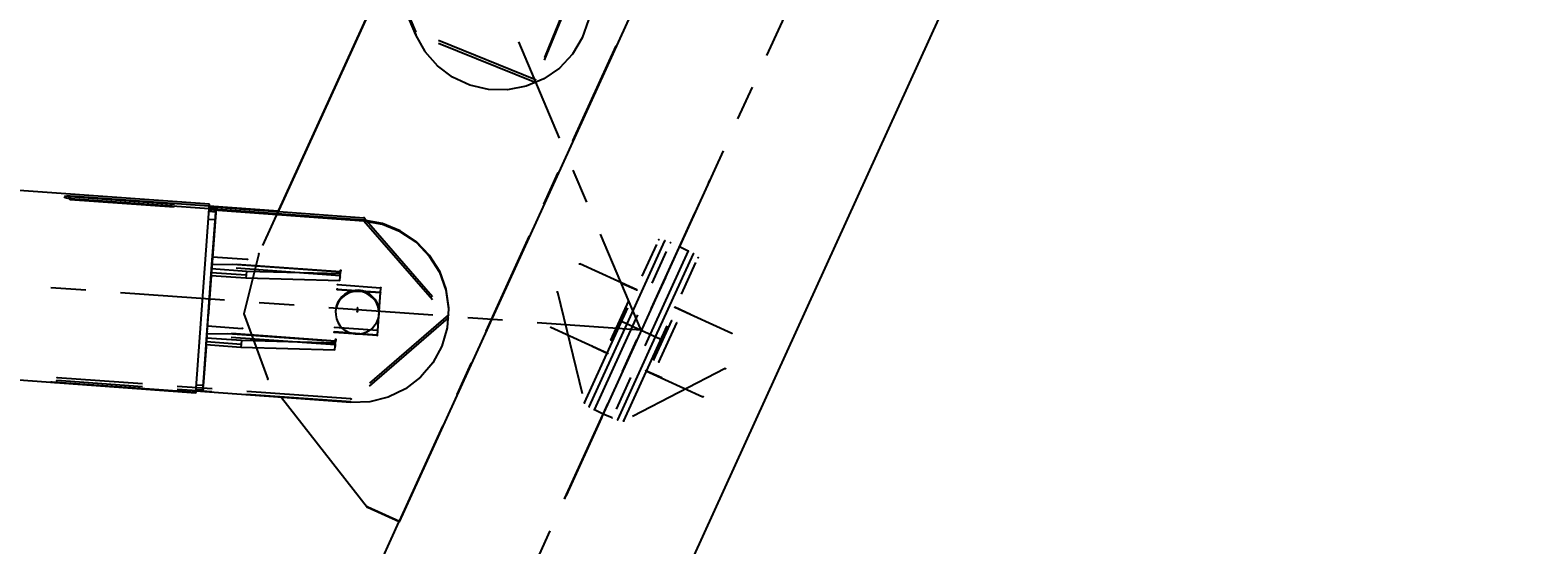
# Model space of a CAD drawing. Header units: millimetres. Extents: x 2368 to 8313, y 7493 to 11698.
# Drawn here: x 5773.03 to 5815.91, y 11250.84 to 11265.61 of the extents above; entities that cross this region are included whole.
import ezdxf

# ---------------------------------------------------------------- set-up
doc = ezdxf.new("R2010")
doc.units = ezdxf.units.MM
doc.linetypes.add('XKITLINE00', pattern=[0])
doc.linetypes.add('XKITLINE03', pattern=[6, 3, -1, 1, -1])
doc.styles.add('ROMANS', font='romans.shx')
doc.dimstyles.new('MD300', dxfattribs={"dimtxt": 2.5, "dimasz": 2.5, "dimexe": 1, "dimexo": 1, "dimgap": 0.5, "dimtad": 1, "dimdec": 1, "dimlfac": 50, "dimrnd": 0.5, "dimdsep": 46, "dimtxsty": 'ROMANS', "dimcen": 1, "dimclrd": 146, "dimclre": 146, "dimclrt": 30, "dimadec": 1, "dimazin": 2, "dimtfac": 1, "dimtdec": 1, "dimtmove": 0, "dimatfit": 1, "dimfxl": 1, "dimtolj": 1, "dimtzin": 0, "dimlwd": -1, "dimlwe": -1, "dimarcsym": 0})

# ---------------------------------------------------------------- blocks, each defined once
blk = doc.blocks.new('*D37')
at = {"color": 146, "transparency": 16777216}
for p, q in [((6544.584, 11276.27), (6544.584, 10979.265)), ((5216.588, 11053.98), (5216.588, 10979.265)), ((5219.088, 10980.265), (6542.084, 10980.265))]:
    blk.add_line(p, q, dxfattribs=at)
for points in [[(5219.088, 10980.681), (5219.088, 10979.848), (5216.588, 10980.265)], [(6542.084, 10980.681), (6542.084, 10979.848), (6544.584, 10980.265)]]:
    blk.add_solid(points, dxfattribs=at)
at = {"layer": 'Defpoints', "color": 0, "transparency": 16777216}
for p in [(6544.584, 11277.27), (5216.588, 11054.98), (6544.584, 10980.265)]:
    blk.add_point(p, dxfattribs=at)
at = {"color": 30, "transparency": 16777216, "insert": (5880.586, 10982.015), "char_height": 2.5, "attachment_point": 5, "style": 'ROMANS'}
blk.add_mtext('\\A1;66400', dxfattribs=at)
blk = doc.blocks.new('*D38')
at = {"color": 146, "transparency": 16777216}
for p, q in [((3888.584, 11276.27), (3888.584, 10968.162)), ((6544.588, 11276.271), (6544.588, 10968.162)), ((6542.088, 10969.162), (3891.084, 10969.162))]:
    blk.add_line(p, q, dxfattribs=at)
for points in [[(3891.084, 10969.579), (3891.084, 10968.745), (3888.584, 10969.162)], [(6542.088, 10969.579), (6542.088, 10968.745), (6544.588, 10969.162)]]:
    blk.add_solid(points, dxfattribs=at)
at = {"layer": 'Defpoints', "color": 0, "transparency": 16777216}
for p in [(3888.584, 11277.27), (6544.588, 11277.271), (3888.584, 10969.162)]:
    blk.add_point(p, dxfattribs=at)
at = {"color": 30, "transparency": 16777216, "insert": (5216.586, 10970.912), "char_height": 2.5, "attachment_point": 5, "style": 'ROMANS'}
blk.add_mtext('\\A1;132800', dxfattribs=at)

msp = doc.modelspace()

# ---------------------------------------------------------------- linework, layer by layer
at = {"color": 8, "linetype": 'XKITLINE03'}
for p, q in [((5790.5882, 11256.9779), (5708.5882, 11449.801)), ((5790.5882, 11256.9779), (5708.5882, 11449.801)), ((5872.5882, 11436.8368), (5708.5882, 11077.119)), ((5872.5882, 11436.8368), (5708.5882, 11077.119)), ((5784.1078, 11265.4786), (5780.8085, 11273.2369)), ((5784.1079, 11265.4786), (5780.8086, 11273.2369)), ((5784.1139, 11265.5625), (5780.8146, 11273.3208)), ((5784.1139, 11265.5625), (5780.8146, 11273.3208)), ((5783.6395, 11251.4977), (5791.9039, 11269.6257)), ((5783.6395, 11251.4977), (5791.904, 11269.6257)), ((5790.5882, 11256.9779), (5626.5882, 11268.8221)), ((5790.5882, 11256.9779), (5626.5882, 11268.8221)), ((5783.4431, 11267.6012), (5779.6025, 11259.1768)), ((5783.4432, 11267.6012), (5779.6026, 11259.1768)), ((5788.9328, 11267.5103), (5787.5421, 11264.0918)), ((5788.9328, 11267.5103), (5787.5421, 11264.0918)), ((5788.9388, 11267.5942), (5787.5481, 11264.1757)), ((5788.9389, 11267.5942), (5787.5482, 11264.1757)), ((5787.5421, 11264.0918), (5784.1078, 11265.4786)), ((5787.5421, 11264.0918), (5784.1079, 11265.4786)), ((5787.5481, 11264.1757), (5784.1139, 11265.5625)), ((5787.5482, 11264.1757), (5784.1139, 11265.5625)), ((5788.3897, 11252.1557), (5792.5189, 11261.2129)), ((5788.3897, 11252.1557), (5792.519, 11261.2129)), ((5792.5555, 11261.2931), (5791.8427, 11259.7295)), ((5792.5556, 11261.2931), (5791.8427, 11259.7295)), ((5792.5189, 11261.2129), (5792.5555, 11261.2931)), ((5792.519, 11261.2129), (5792.5556, 11261.2931)), ((5774.181, 11260.736), (5782.619, 11260.1266)), ((5774.181, 11260.736), (5782.6191, 11260.1266)), ((5774.1871, 11260.8199), (5782.6251, 11260.2105)), ((5774.1871, 11260.8199), (5782.6251, 11260.2105)), ((5778.3761, 11260.5165), (5777.9981, 11255.2831)), ((5778.3761, 11260.5165), (5777.9982, 11255.2831)), ((5778.3741, 11260.4897), (5778.0046, 11255.3732)), ((5778.3742, 11260.4897), (5778.0047, 11255.3732)), ((5778.2031, 11258.1207), (5778.3741, 11260.4897)), ((5778.2031, 11258.1207), (5778.3742, 11260.4897)), ((5778.3723, 11260.4643), (5778.3753, 11260.5052)), ((5778.3724, 11260.4643), (5778.3753, 11260.5052)), ((5778.3753, 11260.5052), (5778.3761, 11260.5165)), ((5778.3753, 11260.5052), (5778.3761, 11260.5165)), ((5777.9944, 11255.2309), (5778.3723, 11260.4643)), ((5777.9944, 11255.2309), (5778.3724, 11260.4643)), ((5778.3658, 11260.3741), (5777.9963, 11255.2576)), ((5778.3659, 11260.3741), (5777.9963, 11255.2576)), ((5778.1674, 11257.6266), (5778.3658, 11260.3741)), ((5778.1674, 11257.6266), (5778.3659, 11260.3741)), ((5782.619, 11260.1266), (5785.0443, 11257.3361)), ((5782.6191, 11260.1266), (5785.0444, 11257.3361)), ((5782.6251, 11260.2105), (5785.0504, 11257.42)), ((5782.6251, 11260.2105), (5785.0504, 11257.42)), ((5791.8427, 11259.7295), (5790.7074, 11257.2395)), ((5791.8427, 11259.7295), (5790.7075, 11257.2395)), ((5788.9553, 11254.891), (5791.0927, 11259.5792)), ((5788.9554, 11254.891), (5791.0928, 11259.5792)), ((5789.2403, 11254.6965), (5791.4265, 11259.4917)), ((5789.2403, 11254.6965), (5791.4265, 11259.4917)), ((5791.9361, 11259.2594), (5789.7498, 11254.4642)), ((5791.9361, 11259.2594), (5789.7499, 11254.4642)), ((5790.1787, 11257.1646), (5791.2656, 11259.5485)), ((5790.1788, 11257.1646), (5791.2656, 11259.5485)), ((5791.2656, 11259.5485), (5791.2656, 11259.5485)), ((5791.2656, 11259.5485), (5791.2656, 11259.5485)), ((5791.6875, 11259.3892), (5791.9361, 11259.2594)), ((5791.6875, 11259.3892), (5791.9361, 11259.2594)), ((5778.2529, 11258.8108), (5778.2408, 11258.643)), ((5778.2529, 11258.8108), (5778.2408, 11258.643)), ((5781.9433, 11258.5443), (5778.2529, 11258.8108)), ((5781.9433, 11258.5443), (5778.2529, 11258.8108)), ((5778.261, 11258.9226), (5778.2731, 11259.0904)), ((5778.261, 11258.9226), (5778.2731, 11259.0904)), ((5781.9514, 11258.6561), (5778.261, 11258.9226)), ((5781.9514, 11258.6561), (5778.261, 11258.9226)), ((5778.2731, 11259.0904), (5779.2705, 11259.0184)), ((5778.2731, 11259.0904), (5779.2705, 11259.0184)), ((5779.6025, 11259.1768), (5779.1763, 11257.452)), ((5779.6026, 11259.1768), (5779.1764, 11257.452)), ((5790.4571, 11258.1367), (5788.8192, 11258.8834)), ((5788.8192, 11258.8834), (5788.8192, 11258.8834)), ((5790.4571, 11258.1367), (5788.8192, 11258.8834)), ((5788.8192, 11258.8834), (5788.8192, 11258.8834)), ((5790.0836, 11254.3767), (5792.221, 11259.0648)), ((5790.0837, 11254.3767), (5792.221, 11259.0648)), ((5790.9976, 11256.7913), (5792.0845, 11259.1752)), ((5790.9977, 11256.7913), (5792.0845, 11259.1752)), ((5792.0845, 11259.1752), (5792.0845, 11259.1752)), ((5792.0845, 11259.1752), (5792.0845, 11259.1752)), ((5778.2408, 11258.643), (5779.2382, 11258.5709)), ((5778.2408, 11258.643), (5779.2382, 11258.5709)), ((5781.9399, 11258.4976), (5781.9433, 11258.5443)), ((5781.94, 11258.4976), (5781.9433, 11258.5443)), ((5781.9547, 11258.7027), (5781.9514, 11258.6561)), ((5781.9548, 11258.7027), (5781.9514, 11258.6561)), ((5790.0021, 11258.3441), (5790.4571, 11258.1367)), ((5790.0022, 11258.3441), (5790.4571, 11258.1367)), ((5781.8546, 11258.1488), (5783.0913, 11258.0595)), ((5781.8546, 11258.1488), (5783.0914, 11258.0595)), ((5781.8556, 11258.1638), (5783.0924, 11258.0744)), ((5781.8557, 11258.1638), (5783.0925, 11258.0744)), ((5781.8648, 11258.2905), (5783.1016, 11258.2012)), ((5781.8649, 11258.2905), (5783.1016, 11258.2012)), ((5783.0913, 11258.0595), (5783.0024, 11256.8282)), ((5783.0914, 11258.0595), (5783.0025, 11256.8282)), ((5783.0924, 11258.0744), (5783.0035, 11256.8431)), ((5783.0925, 11258.0744), (5783.0035, 11256.8431)), ((5783.1016, 11258.2012), (5783.0127, 11256.9699)), ((5783.1016, 11258.2012), (5783.0127, 11256.9699)), ((5788.177, 11258.0772), (5788.9553, 11254.891)), ((5788.177, 11258.0772), (5788.9554, 11254.891)), ((5790.4571, 11258.1367), (5790.4571, 11258.1367)), ((5790.4571, 11258.1367), (5790.4571, 11258.1367)), ((5782.4382, 11257.6227), (5782.4301, 11257.5109)), ((5782.4382, 11257.6227), (5782.4302, 11257.5109)), ((5789.7122, 11256.6959), (5790.2266, 11257.8241)), ((5789.7123, 11256.6959), (5790.2267, 11257.8241)), ((5790.2266, 11257.8241), (5790.2266, 11257.8241)), ((5790.2267, 11257.8241), (5790.2267, 11257.8241)), ((5792.0039, 11257.4315), (5791.5489, 11257.6389)), ((5791.5489, 11257.6389), (5791.549, 11257.6389)), ((5791.549, 11257.6389), (5793.1868, 11256.8922)), ((5792.0039, 11257.4315), (5791.549, 11257.6389)), ((5791.549, 11257.6389), (5791.549, 11257.6389)), ((5791.549, 11257.6389), (5793.1868, 11256.8922)), ((5778.1175, 11256.9366), (5778.1297, 11257.1044)), ((5778.1176, 11256.9366), (5778.1297, 11257.1044)), ((5778.1297, 11257.1044), (5779.1271, 11257.0323)), ((5778.1297, 11257.1044), (5779.1271, 11257.0323)), ((5779.1763, 11257.452), (5779.8628, 11255.5732)), ((5779.1764, 11257.452), (5779.8629, 11255.5732)), ((5783.0127, 11256.9699), (5781.7759, 11257.0592)), ((5783.0127, 11256.9699), (5781.7759, 11257.0592)), ((5785.0443, 11257.3361), (5782.2432, 11254.9231)), ((5785.0444, 11257.3361), (5782.2433, 11254.9231)), ((5785.0504, 11257.42), (5782.2493, 11255.007)), ((5785.0504, 11257.42), (5782.2493, 11255.007)), ((5789.6274, 11256.3169), (5787.9895, 11257.0637)), ((5787.9895, 11257.0637), (5787.9895, 11257.0637)), ((5789.6274, 11256.3169), (5787.9896, 11257.0637)), ((5787.9896, 11257.0637), (5787.9896, 11257.0637)), ((5789.0919, 11254.7807), (5790.1787, 11257.1646)), ((5789.0919, 11254.7807), (5790.1788, 11257.1646)), ((5790.7074, 11257.2395), (5789.4429, 11254.4659)), ((5790.7075, 11257.2395), (5789.443, 11254.4659)), ((5790.0422, 11257.2268), (5791.1341, 11256.729)), ((5790.0423, 11257.2268), (5791.1342, 11256.729)), ((5790.9497, 11256.1317), (5791.4641, 11257.26)), ((5790.9497, 11256.1317), (5791.4641, 11257.26)), ((5791.0953, 11256.0653), (5791.6097, 11257.1936)), ((5791.0953, 11256.0653), (5791.6097, 11257.1936)), ((5791.4641, 11257.26), (5791.4641, 11257.26)), ((5791.4641, 11257.26), (5791.4641, 11257.26)), ((5791.6097, 11257.1936), (5791.6097, 11257.1936)), ((5791.6097, 11257.1936), (5791.6097, 11257.1936)), ((5778.1095, 11256.8247), (5778.0973, 11256.6569)), ((5778.0973, 11256.6569), (5779.0947, 11256.5849)), ((5778.1095, 11256.8247), (5778.0974, 11256.6569)), ((5778.0974, 11256.6569), (5779.0948, 11256.5849)), ((5781.7998, 11256.5582), (5778.1095, 11256.8247)), ((5781.7999, 11256.5582), (5778.1095, 11256.8247)), ((5781.8079, 11256.67), (5778.1175, 11256.9366)), ((5781.808, 11256.67), (5778.1176, 11256.9366)), ((5783.0024, 11256.8282), (5781.7656, 11256.9175)), ((5783.0025, 11256.8282), (5781.7657, 11256.9175)), ((5783.0035, 11256.8431), (5781.7667, 11256.9324)), ((5783.0035, 11256.8431), (5781.7668, 11256.9324)), ((5781.8113, 11256.7167), (5781.8079, 11256.67)), ((5781.8113, 11256.7167), (5781.808, 11256.67)), ((5789.7122, 11256.6959), (5789.7122, 11256.6959)), ((5789.7123, 11256.6959), (5789.7123, 11256.6959)), ((5789.9108, 11254.4073), (5790.9976, 11256.7913)), ((5789.9108, 11254.4073), (5790.9977, 11256.7913)), ((5790.5882, 11256.9779), (5790.5882, 11256.9779)), ((5793.1868, 11256.8922), (5793.1868, 11256.8922)), ((5793.1868, 11256.8922), (5793.1868, 11256.8922)), ((5781.7965, 11256.5116), (5781.7998, 11256.5582)), ((5781.7965, 11256.5116), (5781.7999, 11256.5582)), ((5789.1725, 11256.5243), (5789.6274, 11256.3169)), ((5789.1725, 11256.5243), (5789.6274, 11256.3169)), ((5789.6274, 11256.3169), (5789.6274, 11256.3169)), ((5789.6274, 11256.3169), (5789.6274, 11256.3169)), ((5792.9994, 11255.8786), (5790.0836, 11254.3767)), ((5792.9994, 11255.8786), (5790.0837, 11254.3767)), ((5791.1742, 11255.6117), (5790.7193, 11255.8191)), ((5790.7193, 11255.8191), (5790.7193, 11255.8191)), ((5790.7193, 11255.8191), (5792.3571, 11255.0724)), ((5791.1743, 11255.6117), (5790.7193, 11255.8191)), ((5790.7193, 11255.8191), (5790.7193, 11255.8191)), ((5790.7193, 11255.8191), (5792.3572, 11255.0724)), ((5790.9497, 11256.1317), (5790.9497, 11256.1317)), ((5790.9497, 11256.1317), (5790.9497, 11256.1317)), ((5791.0953, 11256.0653), (5791.0953, 11256.0653)), ((5791.0953, 11256.0653), (5791.0953, 11256.0653)), ((5782.2432, 11254.9231), (5773.8052, 11255.5325)), ((5782.2433, 11254.9231), (5773.8053, 11255.5325)), ((5782.2493, 11255.007), (5773.8113, 11255.6164)), ((5782.2493, 11255.007), (5773.8113, 11255.6164)), ((5777.9952, 11255.2421), (5777.9944, 11255.2309)), ((5777.9952, 11255.2421), (5777.9944, 11255.2309)), ((5792.3571, 11255.0724), (5792.3571, 11255.0724)), ((5792.3572, 11255.0724), (5792.3572, 11255.0724)), ((5789.4429, 11254.4659), (5788.4262, 11252.2359)), ((5789.443, 11254.4659), (5788.4263, 11252.2359)), ((5789.0919, 11254.7807), (5789.0919, 11254.7807)), ((5789.0919, 11254.7807), (5789.0919, 11254.7807)), ((5789.4889, 11254.5667), (5789.2403, 11254.6965)), ((5789.4889, 11254.5667), (5789.2403, 11254.6965)), ((5789.7498, 11254.4642), (5789.4889, 11254.5667)), ((5789.7499, 11254.4642), (5789.4889, 11254.5667)), ((5789.9108, 11254.4073), (5789.9108, 11254.4073)), ((5789.9108, 11254.4073), (5789.9108, 11254.4073)), ((5782.7289, 11251.9097), (5783.6395, 11251.4977)), ((5782.7289, 11251.9097), (5783.6395, 11251.4977))]:
    msp.add_line(p, q, dxfattribs=at)
at = {"color": 8, "linetype": 'XKITLINE00'}
for p, q in [((5864.8186, 11410.017), (5724.1331, 11101.4374)), ((5778.1816, 11260.5991), (5639.8362, 11270.5904)), ((5782.3722, 11269.5437), (5784.1069, 11265.4647)), ((5791.9026, 11269.6071), (5783.6382, 11251.4791)), ((5783.313, 11267.3314), (5780.1172, 11260.3214)), ((5783.3199, 11267.3151), (5780.1311, 11260.3204)), ((5789.0717, 11265.89), (5788.8929, 11265.3747)), ((5784.1069, 11265.4647), (5784.372, 11264.9873)), ((5788.8929, 11265.3747), (5788.6105, 11264.9076)), ((5777.79, 11255.1771), (5639.4446, 11265.1684)), ((5784.372, 11264.9873), (5784.731, 11264.5752)), ((5788.6105, 11264.9076), (5788.2366, 11264.5093)), ((5785.1682, 11264.2464), (5784.731, 11264.5752)), ((5788.2366, 11264.5093), (5787.7877, 11264.1972)), ((5785.6644, 11264.0152), (5785.1682, 11264.2464)), ((5786.198, 11263.8918), (5785.6644, 11264.0152)), ((5787.2833, 11263.9848), (5786.7456, 11263.8815)), ((5787.7877, 11264.1972), (5787.2833, 11263.9848)), ((5786.7456, 11263.8815), (5786.198, 11263.8918)), ((5774.0248, 11260.8173), (5774.0157, 11260.8071)), ((5774.0157, 11260.8071), (5774.0233, 11260.7958)), ((5774.0466, 11260.7843), (5774.0233, 11260.7958)), ((5774.0496, 11260.8253), (5774.0248, 11260.8173)), ((5774.0836, 11260.7739), (5774.0466, 11260.7843)), ((5774.0877, 11260.8303), (5774.0496, 11260.8253)), ((5774.1306, 11260.7664), (5774.0836, 11260.7739)), ((5774.1353, 11260.8318), (5774.0877, 11260.8303)), ((5774.1353, 11260.8318), (5774.1306, 11260.7664)), ((5774.1826, 11260.7571), (5774.1306, 11260.7664)), ((5774.1878, 11260.8298), (5774.1353, 11260.8318)), ((5774.1878, 11260.8298), (5774.1826, 11260.7571)), ((5778.1722, 11260.4689), (5774.1826, 11260.7571)), ((5778.1774, 11260.5416), (5774.1878, 11260.8298)), ((5777.791, 11255.1916), (5778.1722, 11260.4689)), ((5778.1722, 11260.4689), (5778.1816, 11260.5991)), ((5778.1729, 11260.4787), (5778.1722, 11260.4689)), ((5778.3724, 11260.4643), (5778.1729, 11260.4787)), ((5778.3741, 11260.4884), (5778.1746, 11260.5028)), ((5778.376, 11260.5146), (5778.1765, 11260.529)), ((5778.3761, 11260.5165), (5778.1767, 11260.5309)), ((5780.1544, 11260.403), (5778.1777, 11260.5458)), ((5778.3711, 11260.4475), (5778.3741, 11260.4884)), ((5778.3753, 11260.5052), (5778.3741, 11260.4884)), ((5780.1386, 11260.376), (5778.3752, 11260.5034)), ((5778.376, 11260.5146), (5778.3753, 11260.5052)), ((5778.3495, 11260.1472), (5778.15, 11260.1616)), ((5778.3659, 11260.3741), (5778.1664, 11260.3885)), ((5782.6181, 11260.1126), (5778.1696, 11260.4339)), ((5782.6201, 11260.1406), (5778.1717, 11260.4619)), ((5778.248, 11258.7426), (5778.3659, 11260.3741)), ((5782.6201, 11260.1406), (5782.6181, 11260.1126)), ((5783.1573, 11260.0165), (5782.6181, 11260.1126)), ((5783.1593, 11260.0445), (5782.6201, 11260.1406)), ((5783.1593, 11260.0445), (5783.1573, 11260.0165)), ((5783.6667, 11259.8389), (5783.1593, 11260.0445)), ((5783.6647, 11259.8109), (5783.1573, 11260.0165)), ((5784.1182, 11259.5048), (5783.6647, 11259.8109)), ((5784.1202, 11259.5328), (5783.6667, 11259.8389)), ((5784.1182, 11259.5048), (5784.4979, 11259.1115)), ((5784.1202, 11259.5328), (5784.4999, 11259.1395)), ((5778.8586, 11258.8669), (5778.2561, 11258.8541)), ((5781.9505, 11258.6436), (5778.8586, 11258.8669)), ((5784.4979, 11259.1115), (5784.7872, 11258.6483)), ((5784.4999, 11259.1395), (5784.7892, 11258.6763)), ((5778.0909, 11256.5666), (5778.2473, 11258.7333)), ((5779.2311, 11258.4716), (5778.2337, 11258.5437)), ((5778.248, 11258.7423), (5778.2473, 11258.7333)), ((5778.248, 11258.7426), (5778.248, 11258.7423)), ((5779.2454, 11258.6702), (5778.248, 11258.7423)), ((5779.2454, 11258.6702), (5779.2311, 11258.4716)), ((5781.9328, 11258.3983), (5779.2311, 11258.4716)), ((5781.9471, 11258.5969), (5779.2454, 11258.6702)), ((5781.9328, 11258.3983), (5781.9505, 11258.6436)), ((5784.7872, 11258.6483), (5784.9735, 11258.1354)), ((5784.7892, 11258.6763), (5784.9755, 11258.1633)), ((5781.9829, 11257.911), (5781.9147, 11257.8276)), ((5781.984, 11257.9259), (5781.9158, 11257.8425)), ((5781.984, 11257.9259), (5781.9158, 11257.8425)), ((5781.985, 11257.9408), (5781.9169, 11257.8574)), ((5782.0646, 11257.9814), (5781.9829, 11257.911)), ((5782.0657, 11257.9963), (5781.984, 11257.9259)), ((5782.0657, 11257.9963), (5781.984, 11257.9259)), ((5782.0667, 11258.0112), (5781.985, 11257.9408)), ((5782.1573, 11258.0366), (5782.0646, 11257.9814)), ((5782.1584, 11258.0515), (5782.0657, 11257.9963)), ((5782.1584, 11258.0515), (5782.0657, 11257.9963)), ((5782.1595, 11258.0664), (5782.0667, 11258.0112)), ((5782.2583, 11258.0749), (5782.1573, 11258.0366)), ((5782.2594, 11258.0898), (5782.1584, 11258.0515)), ((5782.2594, 11258.0898), (5782.1584, 11258.0515)), ((5782.2604, 11258.1047), (5782.1595, 11258.0664)), ((5782.3644, 11258.0951), (5782.2583, 11258.0749)), ((5782.3655, 11258.11), (5782.2594, 11258.0898)), ((5782.3655, 11258.11), (5782.2594, 11258.0898)), ((5782.3666, 11258.125), (5782.2604, 11258.1047)), ((5782.4725, 11258.0967), (5782.3644, 11258.0951)), ((5782.4736, 11258.1116), (5782.3655, 11258.11)), ((5782.4736, 11258.1116), (5782.3655, 11258.11)), ((5782.4746, 11258.1266), (5782.3666, 11258.125)), ((5782.4736, 11258.1116), (5782.4725, 11258.0967)), ((5782.5792, 11258.0796), (5782.4725, 11258.0967)), ((5782.4746, 11258.1266), (5782.4736, 11258.1116)), ((5782.5803, 11258.0945), (5782.4736, 11258.1116)), ((5782.5803, 11258.0945), (5782.4736, 11258.1116)), ((5782.5813, 11258.1095), (5782.4746, 11258.1266)), ((5782.6813, 11258.0443), (5782.5792, 11258.0796)), ((5782.6824, 11258.0592), (5782.5803, 11258.0945)), ((5782.6824, 11258.0592), (5782.5803, 11258.0945)), ((5782.6834, 11258.0742), (5782.5813, 11258.1095)), ((5782.7757, 11257.9919), (5782.6813, 11258.0443)), ((5782.7768, 11258.0068), (5782.6824, 11258.0592)), ((5782.7768, 11258.0068), (5782.6824, 11258.0592)), ((5782.7779, 11258.0217), (5782.6834, 11258.0742)), ((5782.8596, 11257.924), (5782.7757, 11257.9919)), ((5782.8606, 11257.9389), (5782.7768, 11258.0068)), ((5782.8606, 11257.9389), (5782.7768, 11258.0068)), ((5782.8617, 11257.9538), (5782.7779, 11258.0217)), ((5782.8596, 11257.924), (5782.9303, 11257.8426)), ((5782.8606, 11257.9389), (5782.9314, 11257.8575)), ((5782.8606, 11257.9389), (5782.9314, 11257.8575)), ((5782.8617, 11257.9538), (5782.9325, 11257.8724)), ((5784.9735, 11258.1354), (5785.0487, 11257.5951)), ((5784.9755, 11258.1633), (5785.0507, 11257.6231)), ((5781.8267, 11257.6319), (5781.8096, 11257.5257)), ((5781.8096, 11257.5257), (5781.8113, 11257.4181)), ((5781.8621, 11257.7336), (5781.8267, 11257.6319)), ((5781.8632, 11257.7485), (5781.8278, 11257.6469)), ((5781.8632, 11257.7485), (5781.8278, 11257.6469)), ((5781.8643, 11257.7634), (5781.8289, 11257.6618)), ((5781.9147, 11257.8276), (5781.8621, 11257.7336)), ((5781.9158, 11257.8425), (5781.8632, 11257.7485)), ((5781.9158, 11257.8425), (5781.8632, 11257.7485)), ((5781.9169, 11257.8574), (5781.8643, 11257.7634)), ((5782.9303, 11257.8426), (5782.9858, 11257.7502)), ((5782.9314, 11257.8575), (5782.9869, 11257.7651)), ((5782.9314, 11257.8575), (5782.9869, 11257.7651)), ((5782.9325, 11257.8724), (5782.9879, 11257.78)), ((5782.9858, 11257.7502), (5783.0243, 11257.6497)), ((5782.9869, 11257.7651), (5783.0254, 11257.6646)), ((5782.9869, 11257.7651), (5783.0254, 11257.6646)), ((5782.9879, 11257.78), (5783.0265, 11257.6795)), ((5783.0243, 11257.6497), (5783.0447, 11257.544)), ((5783.0254, 11257.6646), (5783.0458, 11257.5589)), ((5783.0254, 11257.6646), (5783.0458, 11257.5589)), ((5783.0265, 11257.6795), (5783.0469, 11257.5738)), ((5783.0447, 11257.544), (5783.0464, 11257.4364)), ((5785.0487, 11257.5951), (5785.0094, 11257.0512)), ((5785.0507, 11257.6231), (5785.0487, 11257.5951)), ((5781.8113, 11257.4181), (5781.8317, 11257.3124)), ((5781.8317, 11257.3124), (5781.8702, 11257.2119)), ((5781.8702, 11257.2119), (5781.9257, 11257.1195)), ((5781.9257, 11257.1195), (5781.9965, 11257.0381)), ((5782.0803, 11256.9702), (5781.9965, 11257.0381)), ((5782.8731, 11257.0511), (5782.7914, 11256.9807)), ((5782.9413, 11257.1345), (5782.8731, 11257.0511)), ((5782.9939, 11257.2285), (5782.9413, 11257.1345)), ((5783.0293, 11257.3302), (5782.9939, 11257.2285)), ((5783.0464, 11257.4364), (5783.0293, 11257.3302)), ((5785.0094, 11257.0512), (5784.8574, 11256.5274)), ((5779.102, 11256.6842), (5778.1046, 11256.7562)), ((5778.7151, 11256.8808), (5778.1126, 11256.8681)), ((5781.8071, 11256.6575), (5778.7151, 11256.8808)), ((5779.102, 11256.6842), (5779.0876, 11256.4856)), ((5781.8037, 11256.6109), (5779.102, 11256.6842)), ((5781.7894, 11256.4123), (5781.8071, 11256.6575)), ((5782.1747, 11256.9178), (5782.0803, 11256.9702)), ((5782.2768, 11256.8825), (5782.1747, 11256.9178)), ((5782.3835, 11256.8654), (5782.2768, 11256.8825)), ((5782.4916, 11256.867), (5782.3835, 11256.8654)), ((5782.5977, 11256.8872), (5782.4916, 11256.867)), ((5782.6987, 11256.9255), (5782.5977, 11256.8872)), ((5782.7914, 11256.9807), (5782.6987, 11256.9255)), ((5778.0229, 11255.6249), (5778.0902, 11256.5576)), ((5778.0909, 11256.5666), (5778.0902, 11256.5576)), ((5779.0876, 11256.4856), (5778.0902, 11256.5576)), ((5781.7894, 11256.4123), (5779.0876, 11256.4856)), ((5784.8574, 11256.5274), (5784.5993, 11256.0466)), ((5784.5993, 11256.0466), (5784.2464, 11255.6297)), ((5773.6398, 11255.4862), (5773.6314, 11255.4859)), ((5773.6397, 11255.4843), (5773.6314, 11255.4859)), ((5773.6637, 11255.4817), (5773.6397, 11255.4843)), ((5773.664, 11255.4854), (5773.6398, 11255.4862)), ((5773.7011, 11255.4783), (5773.6637, 11255.4817)), ((5773.7015, 11255.4834), (5773.664, 11255.4854)), ((5773.7484, 11255.4744), (5773.7011, 11255.4783)), ((5773.7488, 11255.4803), (5773.7015, 11255.4834)), ((5773.7488, 11255.4803), (5773.7484, 11255.4744)), ((5773.8008, 11255.4704), (5773.7484, 11255.4744)), ((5773.8014, 11255.4797), (5773.7488, 11255.4803)), ((5773.8012, 11255.4766), (5773.8008, 11255.4704)), ((5777.7904, 11255.1823), (5773.8008, 11255.4704)), ((5777.791, 11255.1916), (5773.8014, 11255.4797)), ((5778.0058, 11255.3891), (5777.8064, 11255.4035)), ((5777.9963, 11255.2576), (5778.0229, 11255.6249)), ((5784.2464, 11255.6297), (5783.8141, 11255.2951)), ((5777.7904, 11255.1823), (5777.79, 11255.1771)), ((5777.791, 11255.1916), (5777.7904, 11255.1823)), ((5782.2423, 11254.9091), (5777.7938, 11255.2304)), ((5777.9963, 11255.2576), (5777.7969, 11255.272)), ((5780.2542, 11255.0527), (5782.7276, 11251.8911)), ((5782.7897, 11254.9267), (5782.2423, 11254.9091)), ((5783.3214, 11255.0573), (5782.7897, 11254.9267)), ((5783.8141, 11255.2951), (5783.3214, 11255.0573)), ((5783.6382, 11251.4791), (5782.7276, 11251.8911)), ((5783.6259, 11251.4846), (5716.7388, 11104.7744))]:
    msp.add_line(p, q, dxfattribs=at)
for centre in [(5784.1078, 11265.4786), (5784.1078, 11265.4786), (5784.1079, 11265.4786), (5784.1079, 11265.4786), (5784.1139, 11265.5625), (5784.1139, 11265.5625), (5784.1139, 11265.5625), (5784.1139, 11265.5625), (5787.5421, 11264.0918), (5787.5421, 11264.0918), (5787.5421, 11264.0918), (5787.5421, 11264.0918), (5787.5481, 11264.1757), (5787.5481, 11264.1757), (5787.5482, 11264.1757), (5787.5482, 11264.1757), (5792.5189, 11261.2129), (5792.5189, 11261.2129), (5792.519, 11261.2129), (5792.519, 11261.2129), (5792.5555, 11261.2931), (5792.5555, 11261.2931), (5792.5556, 11261.2931), (5792.5556, 11261.2931), (5774.181, 11260.736), (5774.181, 11260.736), (5774.1871, 11260.8199), (5774.1871, 11260.8199), (5778.3723, 11260.4643), (5778.3723, 11260.4643), (5778.3724, 11260.4643), (5778.3724, 11260.4643), (5778.3741, 11260.4897), (5778.3741, 11260.4897), (5778.3742, 11260.4897), (5778.3742, 11260.4897), (5778.3753, 11260.5052), (5778.3753, 11260.5052), (5778.3753, 11260.5052), (5778.3753, 11260.5052), (5778.3761, 11260.5165), (5778.3761, 11260.5165), (5778.3761, 11260.5165), (5778.3761, 11260.5165), (5778.3658, 11260.3741), (5778.3658, 11260.3741), (5778.3659, 11260.3741), (5778.3659, 11260.3741), (5782.619, 11260.1266), (5782.619, 11260.1266), (5782.6191, 11260.1266), (5782.6191, 11260.1266), (5782.6251, 11260.2105), (5782.6251, 11260.2105), (5782.6251, 11260.2105), (5782.6251, 11260.2105), (5791.8427, 11259.7295), (5791.8427, 11259.7295), (5791.8427, 11259.7295), (5791.8427, 11259.7295), (5779.6025, 11259.1768), (5779.6025, 11259.1768), (5779.6026, 11259.1768), (5779.6026, 11259.1768), (5791.0927, 11259.5792), (5791.0928, 11259.5792), (5791.2656, 11259.5485), (5791.2656, 11259.5485), (5791.2656, 11259.5485), (5791.2656, 11259.5485), (5791.4265, 11259.4917), (5791.4265, 11259.4917), (5791.6875, 11259.3892), (5791.6875, 11259.3892), (5791.9361, 11259.2594), (5791.9361, 11259.2594), (5791.9361, 11259.2594), (5791.9361, 11259.2594), (5778.2529, 11258.8108), (5778.2529, 11258.8108), (5778.2529, 11258.8108), (5778.2529, 11258.8108), (5778.261, 11258.9226), (5778.261, 11258.9226), (5778.261, 11258.9226), (5778.261, 11258.9226), (5778.2731, 11259.0904), (5778.2731, 11259.0904), (5778.2731, 11259.0904), (5778.2731, 11259.0904), (5779.2705, 11259.0184), (5779.2705, 11259.0184), (5788.8192, 11258.8834), (5788.8192, 11258.8834), (5788.8192, 11258.8834), (5788.8192, 11258.8834), (5792.0845, 11259.1752), (5792.0845, 11259.1752), (5792.0845, 11259.1752), (5792.0845, 11259.1752), (5792.221, 11259.0648), (5792.221, 11259.0648), (5778.2408, 11258.643), (5778.2408, 11258.643), (5778.2408, 11258.643), (5778.2408, 11258.643), (5779.2382, 11258.5709), (5779.2382, 11258.5709), (5781.9399, 11258.4976), (5781.94, 11258.4976), (5781.9433, 11258.5443), (5781.9433, 11258.5443), (5781.9433, 11258.5443), (5781.9433, 11258.5443), (5781.9514, 11258.6561), (5781.9514, 11258.6561), (5781.9514, 11258.6561), (5781.9514, 11258.6561), (5781.9547, 11258.7027), (5781.9548, 11258.7027), (5790.0021, 11258.3441), (5790.0022, 11258.3441), (5778.2031, 11258.1207), (5778.2031, 11258.1207), (5781.8546, 11258.1488), (5781.8546, 11258.1488), (5781.8556, 11258.1638), (5781.8557, 11258.1638), (5781.8648, 11258.2905), (5781.8649, 11258.2905), (5783.0913, 11258.0595), (5783.0913, 11258.0595), (5783.0914, 11258.0595), (5783.0914, 11258.0595), (5783.0924, 11258.0744), (5783.0924, 11258.0744), (5783.0925, 11258.0744), (5783.0925, 11258.0744), (5783.1016, 11258.2012), (5783.1016, 11258.2012), (5783.1016, 11258.2012), (5783.1016, 11258.2012), (5788.177, 11258.0772), (5788.177, 11258.0772), (5790.4571, 11258.1367), (5790.4571, 11258.1367), (5790.4571, 11258.1367), (5790.4571, 11258.1367), (5790.4571, 11258.1367), (5790.4571, 11258.1367), (5778.1674, 11257.6266), (5778.1674, 11257.6266), (5782.4301, 11257.5109), (5782.4302, 11257.5109), (5782.4382, 11257.6227), (5782.4382, 11257.6227), (5790.2266, 11257.8241), (5790.2266, 11257.8241), (5790.2267, 11257.8241), (5790.2267, 11257.8241), (5791.5489, 11257.6389), (5791.5489, 11257.6389), (5791.549, 11257.6389), (5791.549, 11257.6389), (5791.549, 11257.6389), (5791.549, 11257.6389), (5778.1297, 11257.1044), (5778.1297, 11257.1044), (5778.1297, 11257.1044), (5778.1297, 11257.1044), (5779.1271, 11257.0323), (5779.1271, 11257.0323), (5779.1763, 11257.452), (5779.1763, 11257.452), (5779.1764, 11257.452), (5779.1764, 11257.452), (5781.7759, 11257.0592), (5781.7759, 11257.0592), (5785.0443, 11257.3361), (5785.0443, 11257.3361), (5785.0444, 11257.3361), (5785.0444, 11257.3361), (5785.0504, 11257.42), (5785.0504, 11257.42), (5785.0504, 11257.42), (5785.0504, 11257.42), (5787.9895, 11257.0637), (5787.9895, 11257.0637), (5787.9896, 11257.0637), (5787.9896, 11257.0637), (5790.0422, 11257.2268), (5790.0423, 11257.2268), (5790.1787, 11257.1646), (5790.1787, 11257.1646), (5790.1788, 11257.1646), (5790.1788, 11257.1646), (5790.7074, 11257.2395), (5790.7074, 11257.2395), (5790.7075, 11257.2395), (5790.7075, 11257.2395), (5791.4641, 11257.26), (5791.4641, 11257.26), (5791.4641, 11257.26), (5791.4641, 11257.26), (5791.6097, 11257.1936), (5791.6097, 11257.1936), (5791.6097, 11257.1936), (5791.6097, 11257.1936), (5792.0039, 11257.4315), (5792.0039, 11257.4315), (5778.0973, 11256.6569), (5778.0973, 11256.6569), (5778.0974, 11256.6569), (5778.0974, 11256.6569), (5778.1095, 11256.8247), (5778.1095, 11256.8247), (5778.1095, 11256.8247), (5778.1095, 11256.8247), (5778.1175, 11256.9366), (5778.1175, 11256.9366), (5778.1176, 11256.9366), (5778.1176, 11256.9366), (5781.7656, 11256.9175), (5781.7657, 11256.9175), (5781.7667, 11256.9324), (5781.7668, 11256.9324), (5781.8079, 11256.67), (5781.8079, 11256.67), (5781.808, 11256.67), (5781.808, 11256.67), (5781.8113, 11256.7167), (5781.8113, 11256.7167), (5783.0024, 11256.8282), (5783.0024, 11256.8282), (5783.0025, 11256.8282), (5783.0025, 11256.8282), (5783.0035, 11256.8431), (5783.0035, 11256.8431), (5783.0035, 11256.8431), (5783.0035, 11256.8431), (5783.0127, 11256.9699), (5783.0127, 11256.9699), (5783.0127, 11256.9699), (5783.0127, 11256.9699), (5789.7122, 11256.6959), (5789.7122, 11256.6959), (5789.7123, 11256.6959), (5789.7123, 11256.6959), (5790.5882, 11256.9779), (5790.5882, 11256.9779), (5790.5882, 11256.9779), (5790.5882, 11256.9779), (5790.5882, 11256.9779), (5790.9976, 11256.7913), (5790.9976, 11256.7913), (5790.9977, 11256.7913), (5790.9977, 11256.7913), (5791.1341, 11256.729), (5791.1342, 11256.729), (5793.1868, 11256.8922), (5793.1868, 11256.8922), (5793.1868, 11256.8922), (5793.1868, 11256.8922), (5779.0947, 11256.5849), (5779.0948, 11256.5849), (5781.7965, 11256.5116), (5781.7965, 11256.5116), (5781.7998, 11256.5582), (5781.7998, 11256.5582), (5781.7999, 11256.5582), (5781.7999, 11256.5582), (5789.1725, 11256.5243), (5789.1725, 11256.5243), (5789.6274, 11256.3169), (5789.6274, 11256.3169), (5789.6274, 11256.3169), (5789.6274, 11256.3169), (5789.6274, 11256.3169), (5789.6274, 11256.3169), (5790.7193, 11255.8191), (5790.7193, 11255.8191), (5790.7193, 11255.8191), (5790.7193, 11255.8191), (5790.7193, 11255.8191), (5790.7193, 11255.8191), (5790.9497, 11256.1317), (5790.9497, 11256.1317), (5790.9497, 11256.1317), (5790.9497, 11256.1317), (5791.0953, 11256.0653), (5791.0953, 11256.0653), (5791.0953, 11256.0653), (5791.0953, 11256.0653), (5792.9994, 11255.8786), (5792.9994, 11255.8786), (5773.8052, 11255.5325), (5773.8053, 11255.5325), (5773.8113, 11255.6164), (5773.8113, 11255.6164), (5778.0046, 11255.3732), (5778.0047, 11255.3732), (5779.8628, 11255.5732), (5779.8629, 11255.5732), (5791.1742, 11255.6117), (5791.1743, 11255.6117), (5777.9944, 11255.2309), (5777.9944, 11255.2309), (5777.9944, 11255.2309), (5777.9944, 11255.2309), (5777.9952, 11255.2421), (5777.9952, 11255.2421), (5777.9963, 11255.2576), (5777.9963, 11255.2576), (5777.9981, 11255.2831), (5777.9982, 11255.2831), (5782.2432, 11254.9231), (5782.2432, 11254.9231), (5782.2433, 11254.9231), (5782.2433, 11254.9231), (5782.2493, 11255.007), (5782.2493, 11255.007), (5782.2493, 11255.007), (5782.2493, 11255.007), (5788.9553, 11254.891), (5788.9553, 11254.891), (5788.9554, 11254.891), (5788.9554, 11254.891), (5792.3571, 11255.0724), (5792.3571, 11255.0724), (5792.3572, 11255.0724), (5792.3572, 11255.0724), (5789.0919, 11254.7807), (5789.0919, 11254.7807), (5789.0919, 11254.7807), (5789.0919, 11254.7807), (5789.2403, 11254.6965), (5789.2403, 11254.6965), (5789.2403, 11254.6965), (5789.2403, 11254.6965), (5789.4429, 11254.4659), (5789.4429, 11254.4659), (5789.443, 11254.4659), (5789.443, 11254.4659), (5789.4889, 11254.5667), (5789.4889, 11254.5667), (5789.4889, 11254.5667), (5789.4889, 11254.5667), (5789.7498, 11254.4642), (5789.7498, 11254.4642), (5789.7499, 11254.4642), (5789.7499, 11254.4642), (5789.9108, 11254.4073), (5789.9108, 11254.4073), (5789.9108, 11254.4073), (5789.9108, 11254.4073), (5790.0836, 11254.3767), (5790.0836, 11254.3767), (5790.0837, 11254.3767), (5790.0837, 11254.3767), (5782.7289, 11251.9097), (5782.7289, 11251.9097), (5788.3897, 11252.1557), (5788.3897, 11252.1557), (5788.4262, 11252.2359), (5788.4263, 11252.2359), (5783.6395, 11251.4977), (5783.6395, 11251.4977), (5783.6395, 11251.4977), (5783.6395, 11251.4977)]:
    msp.add_circle(centre, 0.004, dxfattribs=at)

# ---------------------------------------------------------------- dimensions: what is measured, and where the dimension line sits
for base, p1, p2, picture, middle in [((3888.5836, 10969.1621), (6544.5882, 11277.2708), (3888.5836, 11277.2703), '*D38', (5216.5859, 10970.9121)), ((6544.5838, 10980.2647), (5216.5882, 11054.9804), (6544.5838, 11277.2701), '*D37', (5880.586, 10982.0147))]:
    dim = msp.add_linear_dim(base=base, p1=p1, p2=p2, dimstyle='MD300')
    dim.commit()
    dim.dimension.update_dxf_attribs({"geometry": picture, "text_midpoint": middle})

doc.saveas('drawing.dxf')
